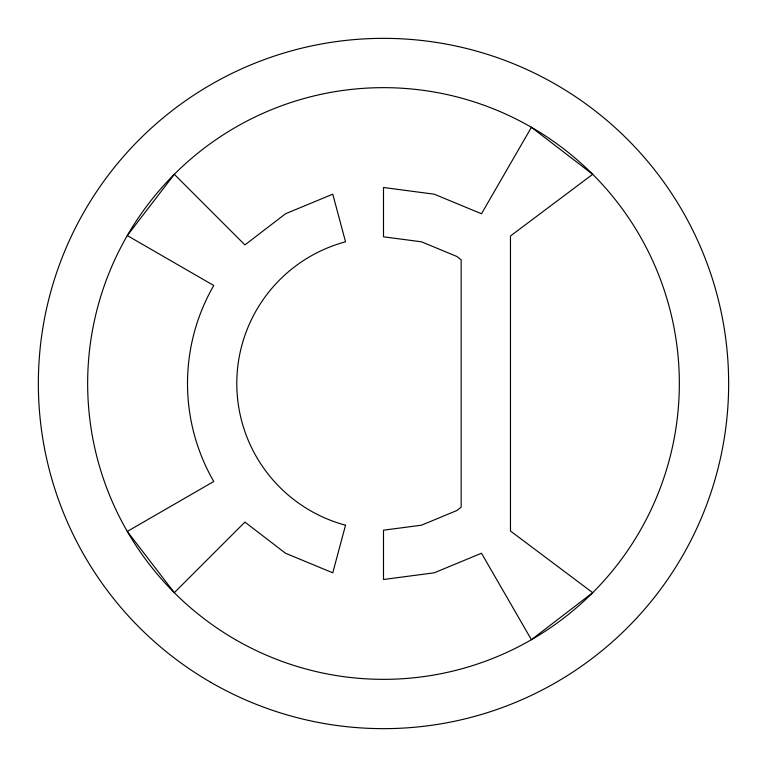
<?xml version="1.0" encoding="UTF-8"?>
<svg xmlns="http://www.w3.org/2000/svg" width="767" height="767" viewBox="0 0 767 767"><rect width="100%" height="100%" fill="white"/><g stroke="black" fill="none" stroke-linecap="round" stroke-linejoin="round"><path stroke-width="1.15" d="M345.533 525.194L332.773 572.815L285.506 553.237L244.913 522.087L174.31 592.69L127.293 531.426L213.763 481.494A195.997 195.997 0 0 1 213.763 285.506L127.293 235.574L174.31 174.31L244.913 244.913L285.506 213.763L332.773 194.185L345.533 241.806A146.689 146.689 0 0 0 345.533 525.194M531.426 127.293L481.494 213.763L434.227 194.185L383.5 187.503L383.5 236.811L421.466 241.806L456.844 256.466L461.159 259.773L461.159 507.227L456.844 510.534L421.466 525.194L383.5 530.189L383.5 579.497L434.227 572.815L481.494 553.237L531.426 639.707L592.69 592.69L510.467 531.013L510.467 235.987L592.69 174.31L531.426 127.293M210.925 682.409A345.15 345.15 0 0 0 728.65 383.5A345.15 345.15 0 0 0 210.925 84.591A345.15 345.15 0 0 0 210.925 682.409M235.574 639.707A295.841 295.841 0 0 0 679.341 383.5A295.841 295.841 0 0 0 235.574 127.293A295.841 295.841 0 0 0 235.574 639.707"/></g></svg>
